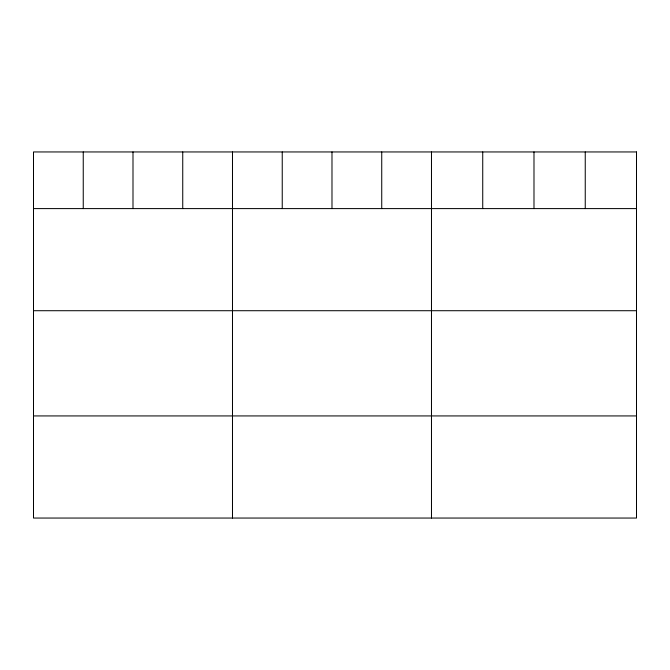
<?xml version="1.0" encoding="UTF-8"?>
<svg xmlns="http://www.w3.org/2000/svg" width="670" height="670" viewBox="0 0 670 670"><rect width="100%" height="100%" fill="white"/><g stroke="black" fill="none" stroke-linecap="round" stroke-linejoin="round"><path stroke-width="1" d="M33.5 208.596L636.5 208.596M33.5 310.713L636.5 310.713M33.5 415.928L636.5 415.928M585.245 151.948L585.245 208.596M533.99 151.948L533.99 208.596M482.735 151.948L482.735 208.596M431.48 151.948L431.48 518.052M381.733 151.948L381.733 208.596M331.985 151.948L331.985 208.596M282.238 151.948L282.238 208.596M232.49 151.948L232.49 518.052M182.743 151.948L182.743 208.596M132.995 151.948L132.995 208.596M83.248 151.948L83.248 208.596M636.5 151.948L33.5 151.948L33.5 518.052L636.5 518.052L636.5 151.948"/></g></svg>
